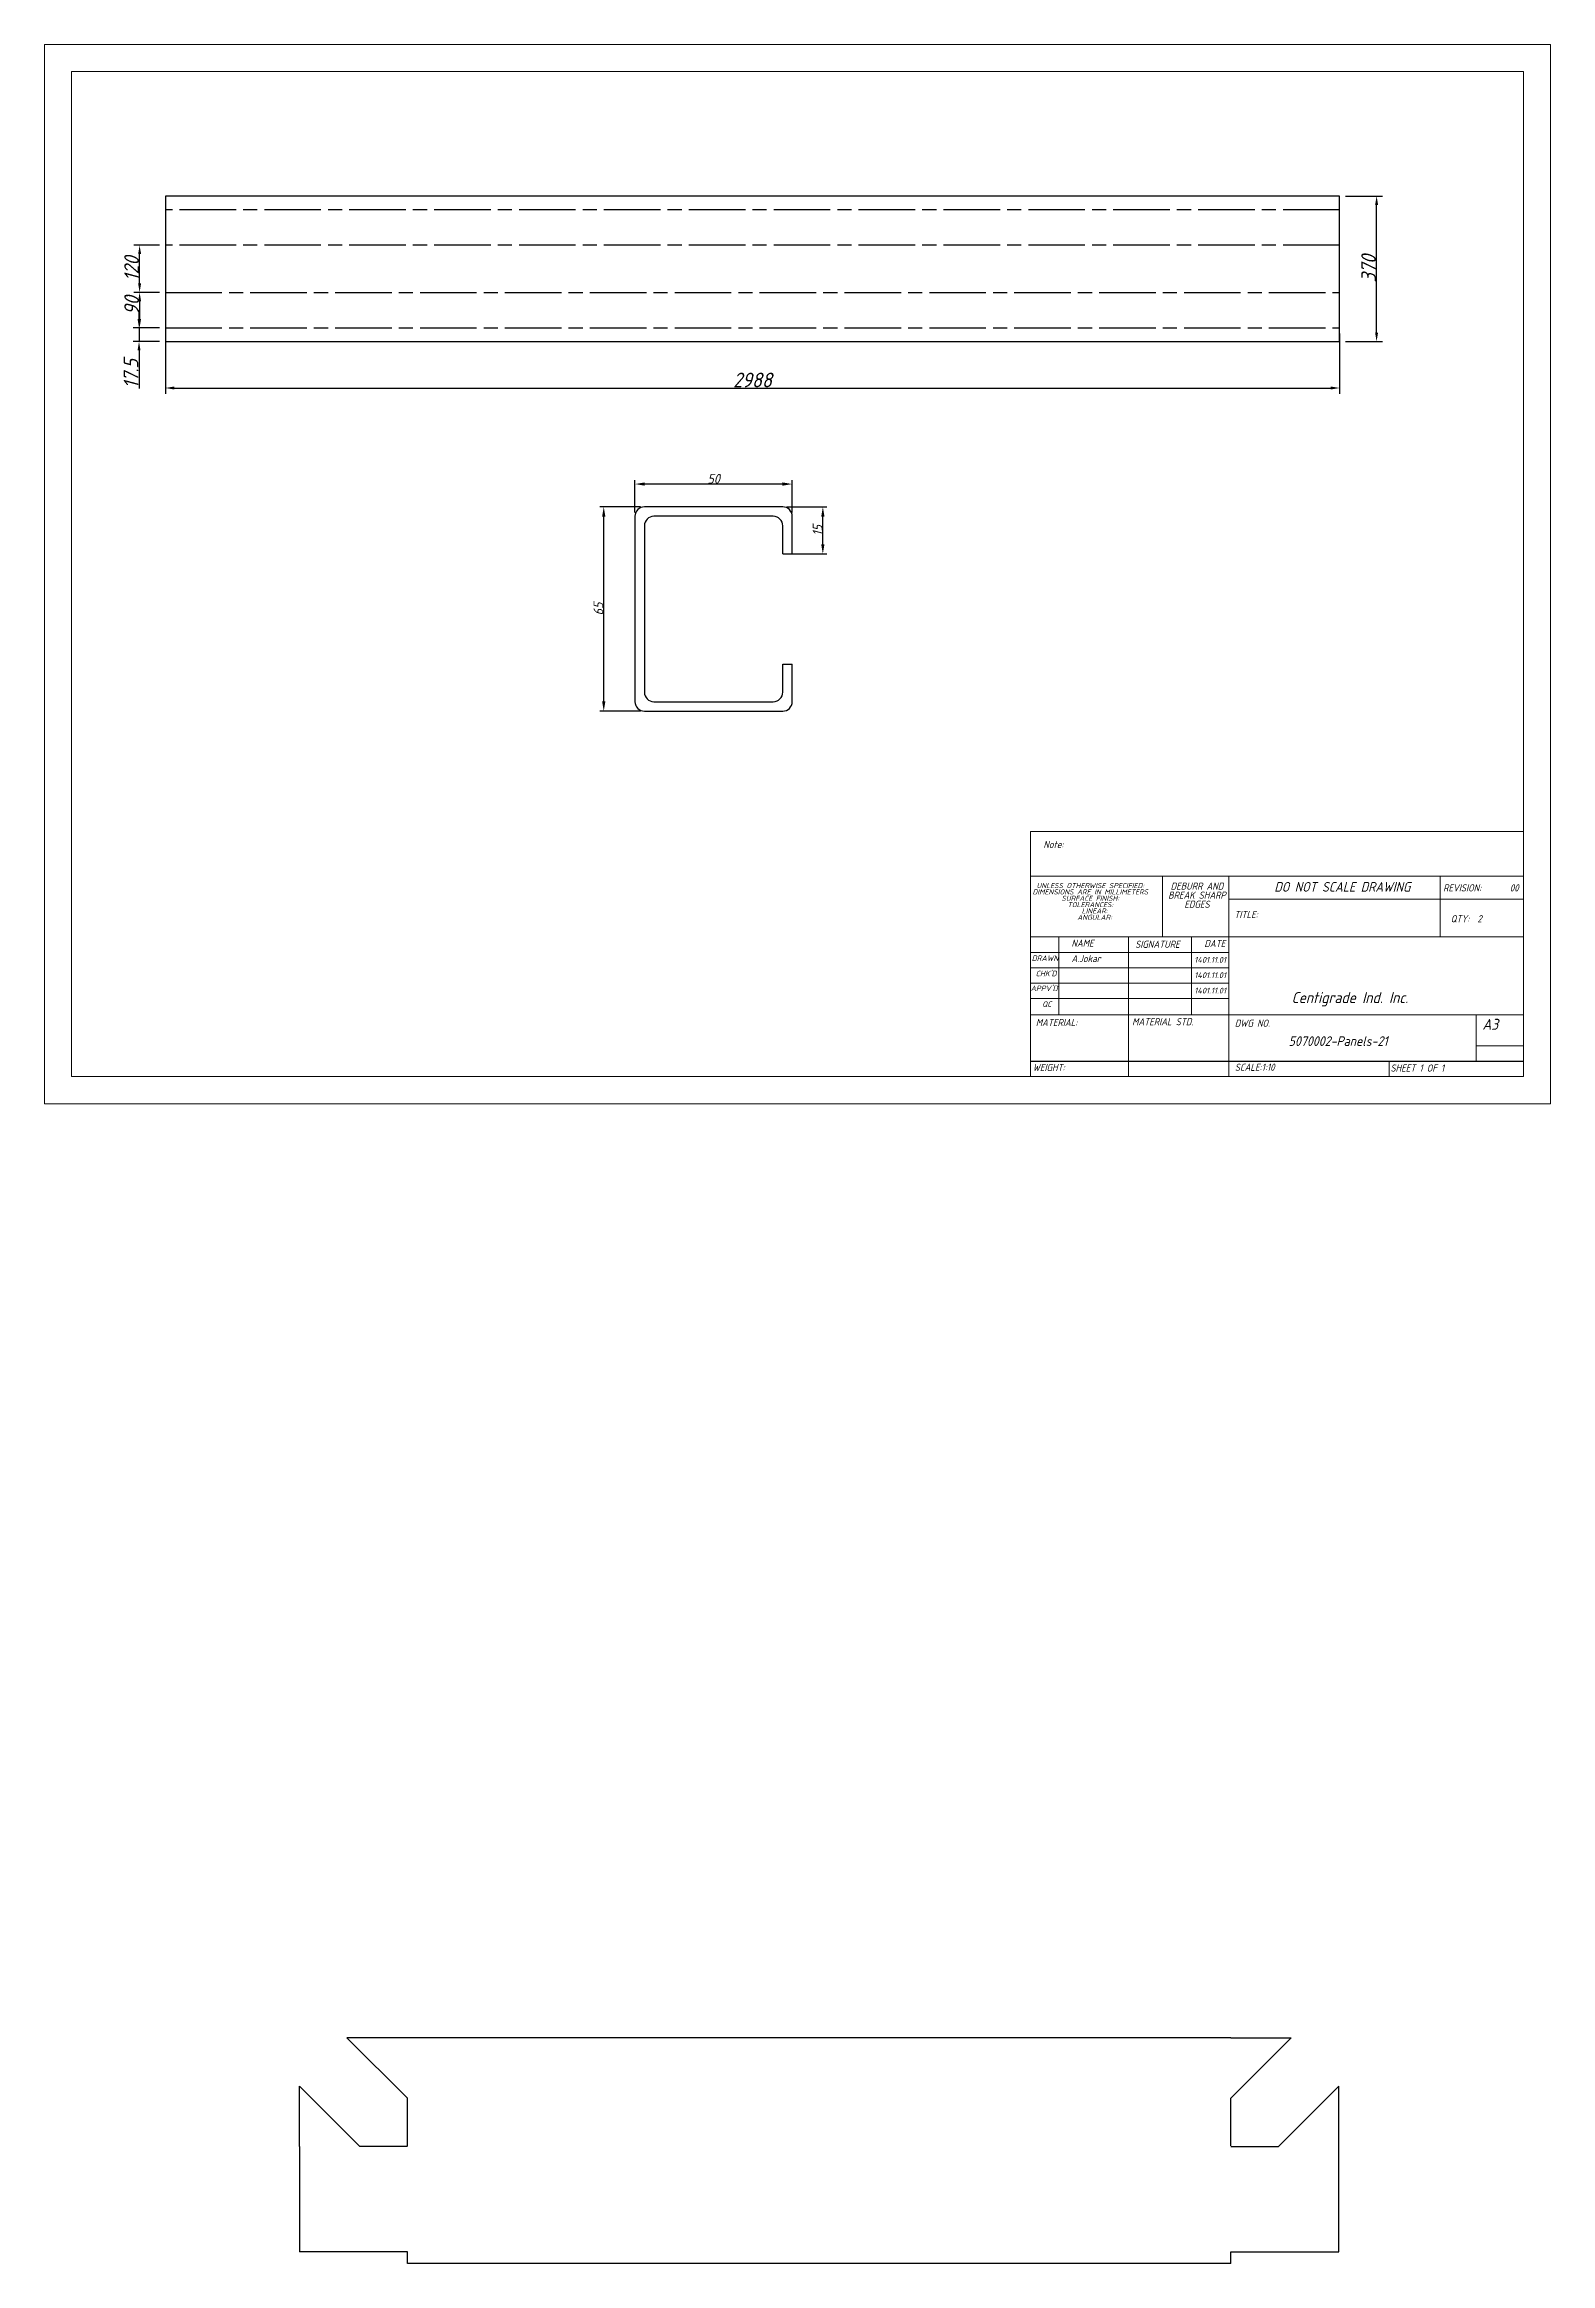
# Model space of a CAD drawing. Header units: inches. Extents: x 18597 to 101525, y -10106 to 51.
# Drawn here: x 97693 to 101525, y -8936 to -3288 of the extents above; entities that cross this region are included whole.
import ezdxf

# ---------------------------------------------------------------- set-up
doc = ezdxf.new("R2010")
doc.units = ezdxf.units.IN
doc.header["$LTSCALE"] = 6
doc.header["$MEASUREMENT"] = 0
doc.linetypes.add('ACAD_ISO08W100', pattern=[36, 24, -3, 6, -3])
doc.linetypes.add('SLD-Solid', pattern=[0])
doc.styles.add('GENISO', font='geniso.shx', dxfattribs={"oblique": 15})
doc.dimstyles.new('SCale 2 SC', dxfattribs={"dimscale": 15, "dimtxt": 2.5, "dimasz": 1.5, "dimexe": 1, "dimexo": 1, "dimgap": 0.1, "dimtad": 1, "dimdec": 0, "dimzin": 0, "dimtxsty": 'GENISO', "dimcen": 2.5, "dimclrd": 1, "dimclre": 1, "dimclrt": 256, "dimadec": 0, "dimazin": 0, "dimtfac": 1, "dimtdec": 0, "dimtmove": 0, "dimatfit": 3, "dimfxl": 1, "dimtzin": 0, "dimlwd": -1, "dimlwe": -1, "dimarcsym": 0})
doc.dimstyles.new('Scale 8', dxfattribs={"dimscale": 10, "dimtxt": 2.5, "dimasz": 2.5, "dimexe": 1, "dimexo": 1, "dimgap": 0.1, "dimtad": 1, "dimdec": 0, "dimlfac": 0.125, "dimzin": 0, "dimtxsty": 'GENISO', "dimcen": 2.5, "dimclrd": 1, "dimclre": 1, "dimclrt": 256, "dimadec": 0, "dimazin": 0, "dimtfac": 1, "dimtdec": 0, "dimtmove": 0, "dimatfit": 3, "dimfxl": 1, "dimtzin": 0, "dimlwd": -1, "dimlwe": -1, "dimarcsym": 0})

# ---------------------------------------------------------------- blocks, each defined once
blk = doc.blocks.new('*D837')
at = {"color": 1, "transparency": 16777216}
for p, q in [((98000.5, -4024), (98000.5, -4177.5)), ((100988.5, -4024), (100988.5, -4177.5)), ((98023, -4162.5), (100966, -4162.5))]:
    blk.add_line(p, q, dxfattribs=at)
for points in [[(98023, -4158.8), (98023, -4166.2), (98000.5, -4162.5)], [(100966, -4158.8), (100966, -4166.2), (100988.5, -4162.5)]]:
    blk.add_solid(points, dxfattribs=at)
at = {"layer": 'Defpoints', "color": 0, "transparency": 16777216}
for p in [(98000.5, -4009), (100988.5, -4009), (100988.5, -4162.5)]:
    blk.add_point(p, dxfattribs=at)
at = {"transparency": 16777216, "insert": (99494.5, -4142.2), "char_height": 37.5, "attachment_point": 5, "style": 'GENISO'}
blk.add_mtext('2988', dxfattribs=at)
blk = doc.blocks.new('*D838')
at = {"color": 1, "transparency": 16777216}
for p, q in [((101003.5, -3674), (101097.5, -3674)), ((101082.5, -4021.5), (101082.5, -3696.5)), ((101003.5, -4044), (101097.5, -4044))]:
    blk.add_line(p, q, dxfattribs=at)
for points in [[(101078.75, -3696.5), (101086.25, -3696.5), (101082.5, -3674)], [(101078.75, -4021.5), (101086.25, -4021.5), (101082.5, -4044)]]:
    blk.add_solid(points, dxfattribs=at)
at = {"layer": 'Defpoints', "color": 0, "transparency": 16777216}
for p in [(100988.5, -3674), (101082.5, -3674), (100988.5, -4044)]:
    blk.add_point(p, dxfattribs=at)
at = {"transparency": 16777216, "insert": (101062.25, -3859), "char_height": 37.5, "attachment_point": 5, "rotation": 90, "style": 'GENISO'}
blk.add_mtext('370', dxfattribs=at)
blk = doc.blocks.new('*D839')
at = {"color": 1, "transparency": 16777216}
for p, q in [((97985.5, -4009), (97918.5, -4009)), ((97933.5, -3986.5), (97933.5, -3964)), ((97933.5, -4009), (97933.5, -4044)), ((97985.5, -4044), (97918.5, -4044)), ((97933.5, -4066.5), (97933.5, -4163.4))]:
    blk.add_line(p, q, dxfattribs=at)
for points in [[(97929.8, -3986.5), (97937.3, -3986.5), (97933.5, -4009)], [(97929.8, -4066.5), (97937.3, -4066.5), (97933.5, -4044)]]:
    blk.add_solid(points, dxfattribs=at)
at = {"layer": 'Defpoints', "color": 0, "transparency": 16777216}
for p in [(97933.5, -4009), (98000.5, -4009), (98000.5, -4044)]:
    blk.add_point(p, dxfattribs=at)
at = {"transparency": 16777216, "insert": (97913.3, -4126.2), "char_height": 37.5, "attachment_point": 5, "rotation": 90, "style": 'GENISO'}
blk.add_mtext('17.5', dxfattribs=at)
blk = doc.blocks.new('*D840')
at = {"color": 1, "transparency": 16777216}
for p, q in [((97985.5, -3919), (97920, -3919)), ((97935, -3941.5), (97935, -3986.5)), ((97985.5, -4009), (97920, -4009))]:
    blk.add_line(p, q, dxfattribs=at)
for points in [[(97931.25, -3941.5), (97938.75, -3941.5), (97935, -3919)], [(97931.25, -3986.5), (97938.75, -3986.5), (97935, -4009)]]:
    blk.add_solid(points, dxfattribs=at)
at = {"layer": 'Defpoints', "color": 0, "transparency": 16777216}
for p in [(98000.5, -3919), (97935, -4009), (98000.5, -4009)]:
    blk.add_point(p, dxfattribs=at)
at = {"transparency": 16777216, "insert": (97914.75, -3952.75), "char_height": 37.5, "attachment_point": 5, "rotation": 90, "style": 'GENISO'}
blk.add_mtext('90', dxfattribs=at)
blk = doc.blocks.new('*D841')
at = {"color": 1, "transparency": 16777216}
for p, q in [((97985.5, -3799), (97920, -3799)), ((97935, -3896.5), (97935, -3821.5)), ((97985.5, -3919), (97920, -3919))]:
    blk.add_line(p, q, dxfattribs=at)
for points in [[(97931.3, -3821.5), (97938.8, -3821.5), (97935, -3799)], [(97931.3, -3896.5), (97938.8, -3896.5), (97935, -3919)]]:
    blk.add_solid(points, dxfattribs=at)
at = {"layer": 'Defpoints', "color": 0, "transparency": 16777216}
for p in [(97935, -3799), (98000.5, -3799), (98000.5, -3919)]:
    blk.add_point(p, dxfattribs=at)
at = {"transparency": 16777216, "insert": (97914.7, -3859), "char_height": 37.5, "attachment_point": 5, "rotation": 90, "style": 'GENISO'}
blk.add_mtext('120', dxfattribs=at)
blk = doc.blocks.new('*D842')
at = {"color": 1, "transparency": 16777216}
for p, q in [((99581.5, -4465), (99683.5, -4465)), ((99673.5, -4560), (99673.5, -4490)), ((99581.5, -4585), (99683.5, -4585))]:
    blk.add_line(p, q, dxfattribs=at)
for points in [[(99669.3, -4490), (99677.7, -4490), (99673.5, -4465)], [(99669.3, -4560), (99677.7, -4560), (99673.5, -4585)]]:
    blk.add_solid(points, dxfattribs=at)
at = {"layer": 'Defpoints', "color": 0, "transparency": 16777216}
for p in [(99571.5, -4465), (99673.5, -4465), (99571.5, -4585)]:
    blk.add_point(p, dxfattribs=at)
at = {"transparency": 16777216, "insert": (99660, -4525), "char_height": 25, "attachment_point": 5, "rotation": 90, "style": 'GENISO'}
blk.add_mtext('15', dxfattribs=at)
blk = doc.blocks.new('*D843')
at = {"color": 1, "transparency": 16777216}
for p, q in [((99195.5, -4479), (99195.5, -4397)), ((99595.5, -4479), (99595.5, -4397)), ((99570.5, -4407), (99220.5, -4407))]:
    blk.add_line(p, q, dxfattribs=at)
for points in [[(99220.5, -4402.8), (99220.5, -4411.2), (99195.5, -4407)], [(99570.5, -4402.8), (99570.5, -4411.2), (99595.5, -4407)]]:
    blk.add_solid(points, dxfattribs=at)
at = {"layer": 'Defpoints', "color": 0, "transparency": 16777216}
for p in [(99195.5, -4407), (99195.5, -4489), (99595.5, -4489)]:
    blk.add_point(p, dxfattribs=at)
at = {"transparency": 16777216, "insert": (99395.5, -4393.5), "char_height": 25, "attachment_point": 5, "style": 'GENISO'}
blk.add_mtext('50', dxfattribs=at)
blk = doc.blocks.new('*D844')
at = {"color": 1, "transparency": 16777216}
for p, q in [((99209.5, -4465), (99106, -4465)), ((99116, -4960), (99116, -4490)), ((99209.5, -4985), (99106, -4985))]:
    blk.add_line(p, q, dxfattribs=at)
for points in [[(99111.8, -4490), (99120.2, -4490), (99116, -4465)], [(99111.8, -4960), (99120.2, -4960), (99116, -4985)]]:
    blk.add_solid(points, dxfattribs=at)
at = {"layer": 'Defpoints', "color": 0, "transparency": 16777216}
for p in [(99116, -4465), (99219.5, -4465), (99219.5, -4985)]:
    blk.add_point(p, dxfattribs=at)
at = {"transparency": 16777216, "insert": (99102.5, -4725), "char_height": 25, "attachment_point": 5, "rotation": 90, "style": 'GENISO'}
blk.add_mtext('65', dxfattribs=at)

msp = doc.modelspace()

# ---------------------------------------------------------------- linework, layer by layer
for p, q in [((98000.5, -3674), (98000.5, -4044)), ((100988.5, -3674), (98000.5, -3674)), ((100988.5, -4044), (100988.5, -3674)), ((98000.5, -4044), (100988.5, -4044)), ((99195.5, -4489), (99195.5, -4961)), ((99571.5, -4465), (99219.5, -4465)), ((99219.5, -4513), (99219.5, -4937)), ((99547.5, -4489), (99243.5, -4489)), ((99571.5, -4585), (99571.5, -4513)), ((99595.5, -4585), (99595.5, -4489)), ((99571.5, -4585), (99595.5, -4585)), ((99571.5, -4937), (99571.5, -4865)), ((99571.5, -4865), (99595.5, -4865)), ((99595.5, -4961), (99595.5, -4865)), ((99243.5, -4961), (99547.5, -4961)), ((99219.5, -4985), (99571.5, -4985)), ((100201.88, -5875.96), (101455.98, -5875.96)), ((98616.5, -8515.5), (98462.5, -8361.5)), ((98616.5, -8361.5), (98462.5, -8361.5)), ((100711.5, -8515.5), (100865.5, -8361.5)), ((100711.5, -8361.5), (100865.5, -8361.5)), ((98495.5, -8638.5), (98341.5, -8484.5)), ((98341.5, -8638.5), (98341.5, -8484.5)), ((98616.5, -8636.5), (98616.5, -8515.5)), ((100711.5, -8636.5), (100711.5, -8515.5)), ((100832.5, -8638.5), (100986.5, -8484.5)), ((100986.5, -8638.5), (100986.5, -8484.5)), ((98616.5, -8638.5), (98495.5, -8638.5)), ((100711.5, -8638.5), (100832.5, -8638.5)), ((98616.5, -8906.5), (98341.5, -8906.5)), ((98616.5, -8936.5), (98616.5, -8906.5)), ((100711.5, -8936.5), (100711.5, -8906.5)), ((100711.5, -8906.5), (100986.5, -8906.5)), ((100711.5, -8936.5), (98616.5, -8936.5))]:
    msp.add_line(p, q)
at = {"linetype": 'ACAD_ISO08W100'}
for p, q in [((100988.5, -3709), (98000.5, -3709)), ((100988.5, -3799), (98000.5, -3799)), ((98000.5, -3919), (100988.5, -3919)), ((98000.5, -4009), (100988.5, -4009))]:
    msp.add_line(p, q, dxfattribs=at)
at = {"color": 7, "linetype": 'SLD-Solid', "lineweight": 0}
for p, q in [((100201.88, -5290.96), (101455.98, -5290.96)), ((100201.88, -5290.96), (100201.88, -5404.98)), ((100201.88, -5404.98), (101455.98, -5404.98)), ((100201.88, -5404.98), (100201.88, -5912.9)), ((100538.03, -5404.98), (100538.03, -5559.66)), ((100706.1, -5404.98), (100706.1, -5915.21)), ((101244.41, -5559.66), (101244.41, -5404.98)), ((101455.98, -5463.85), (100706.1, -5463.85)), ((101455.98, -5559.66), (100201.88, -5559.66)), ((100273.91, -5559.66), (100273.91, -5758.21)), ((100451.14, -5559.66), (100451.14, -5912.9)), ((100611.9, -5559.66), (100611.9, -5758.21)), ((100706.1, -5912.9), (100706.1, -5559.66)), ((100706.1, -5598.91), (100201.88, -5598.91)), ((100706.1, -5638.16), (100201.88, -5638.16)), ((100706.1, -5677.41), (100201.88, -5677.41)), ((100706.1, -5716.66), (100201.88, -5716.66)), ((100297.92, -5758.21), (100201.88, -5758.21)), ((100297.92, -5758.21), (101455.98, -5758.21)), ((101335.92, -5875.96), (101335.92, -5758.21)), ((101455.98, -5836.71), (101335.92, -5836.71)), ((101114.29, -5915.21), (101114.29, -5875.96))]:
    msp.add_line(p, q, dxfattribs=at)
for points in [[(97692.76, -3287.88), (101525.24, -3287.88), (101525.24, -5984.47), (97692.76, -5984.47)], [(97762.02, -3357.14), (101455.98, -3357.14), (101455.98, -5915.21), (97762.02, -5915.21)]]:
    msp.add_lwpolyline(points, close=True, dxfattribs=at)
for points in [[(100711.5, -8361.5), (98616.5, -8361.5)], [(98341.5, -8638.5), (98341.5, -8906.5)], [(100986.5, -8906.5), (100986.5, -8638.5)]]:
    msp.add_lwpolyline(points)
for centre, start, end in [((99219.5, -4489), 90, 180), ((99243.5, -4513), 90, 180), ((99547.5, -4513), 0, 90), ((99571.5, -4489), 0, 90), ((99219.5, -4961), 180, 270), ((99243.5, -4937), 180, 270), ((99547.5, -4937), 270, 0), ((99571.5, -4961), 270, 0)]:
    msp.add_arc(centre, 24, start, end)

# ---------------------------------------------------------------- texts
at = {"attachment_point": 5, "style": 'GENISO'}
for s, insert, char_height in [('Note:', (100260.31, -5324.33), 18.208), ('UNLESS OTHERWISE SPECIFIED:', (100354.15, -5428.94), 12.7453), ('DEBURR AND', (100625.36, -5430.33), 18.208), ('DO NOT SCALE DRAWING', (100995.26, -5432.24), 24.5103), ('DIMENSIONS ARE IN MILLIMETERS', (100354.15, -5445.1), 12.7453), ('SURFACE FINISH:', (100354.15, -5461.27), 12.7453), ('TOLERANCES:', (100354.15, -5477.43), 12.7453), ('BREAK SHARP', (100625.36, -5453.42), 18.2076), ('EDGES', (100625.36, -5476.51), 18.208), ('REVISION:       00', (101347.88, -5434.83), 18.2076), ('ANGULAR:', (100365.06, -5509.75), 12.745), ('LINEAR:', (100365.06, -5493.59), 12.745), ('TITLE:', (100750.31, -5502.59), 18.208), ('QTY:  2', (101310.74, -5513.33), 18.208), ('NAME', (100334.14, -5575.81), 18.208), ('SIGNATURE', (100524.77, -5578.41), 18.208), ('DATE', (100670.79, -5576.39), 18.208), ('DRAWN', (100238.89, -5613.83), 14.006), ("CHK'D", (100241.62, -5652.83), 14.006), ('A.Jokar', (100343.06, -5614.78), 18.208), ('1401.11.01', (100659.02, -5617.87), 14.566), ("APPV'D", (100236.66, -5690.65), 14.006), ('1401.11.01', (100659.02, -5657.11), 14.566), ('1401.11.01', (100659.02, -5696.36), 14.566), ('Centigrade Ind. Inc.', (101014.42, -5718.33), 28.0117), ('QC', (100243.33, -5730.83), 14.006), ('MATERIAL:', (100268.28, -5777.53), 18.208), ('MATERIAL STD.', (100538.19, -5775.46), 18.2076), ('DWG NO.', (100766.35, -5779.28), 18.208), ('5070002-Panels-21', (100984.58, -5824.87), 24.5103), ('A3', (101371.67, -5782.17), 28.012), ('WEIGHT:', (100248.26, -5891.88), 18.208), ('SCALE:1:10', (100772.39, -5891.45), 18.208), ('SHEET 1 OF 1', (101186.15, -5893.39), 18.2076)]:
    msp.add_mtext(s, dxfattribs=dict(at, insert=insert, char_height=char_height))

# ---------------------------------------------------------------- dimensions: what is measured, and where the dimension line sits
at = {"color": 2, "true_color": 0xf1eb1f}
for base, p1, p2, dimstyle, picture, middle in [((101082.5, -3674), (100988.5, -4044), (100988.5, -3674), 'SCale 2 SC', '*D838', (101062.25, -3859)), ((97935, -3799), (98000.5, -3919), (98000.5, -3799), 'SCale 2 SC', '*D841', (97914.75, -3859)), ((99116, -4465), (99219.5, -4985), (99219.5, -4465), 'Scale 8', '*D844', (99102.5, -4725)), ((99673.5, -4465), (99571.5, -4585), (99571.5, -4465), 'Scale 8', '*D842', (99660, -4525))]:
    dim = msp.add_linear_dim(base=base, p1=p1, p2=p2, angle=90, dimstyle=dimstyle, dxfattribs=at)
    dim.commit()
    dim.dimension.update_dxf_attribs({"geometry": picture, "text_midpoint": middle})
dim = msp.add_linear_dim(base=(97935, -4009), p1=(98000.5, -3919), p2=(98000.5, -4009), angle=90, dimstyle='SCale 2 SC', dxfattribs=at)
dim.commit()
dim.dimension.update_dxf_attribs({"geometry": '*D840', "text_midpoint": (97935, -3952.75), "dimtype": 160})
dim = msp.add_linear_dim(base=(97933.5, -4009), p1=(98000.5, -4044), p2=(98000.5, -4009), angle=90, text='17.5', dimstyle='SCale 2 SC', dxfattribs=at)
dim.commit()
dim.dimension.update_dxf_attribs({"geometry": '*D839', "text_midpoint": (97933.5, -4126.19), "dimtype": 160})
for base, p1, p2, dimstyle, picture, middle in [((100988.5, -4162.5), (98000.5, -4009), (100988.5, -4009), 'SCale 2 SC', '*D837', (99494.5, -4142.25)), ((99195.5, -4407), (99595.5, -4489), (99195.5, -4489), 'Scale 8', '*D843', (99395.5, -4393.5))]:
    dim = msp.add_linear_dim(base=base, p1=p1, p2=p2, dimstyle=dimstyle, dxfattribs=at)
    dim.commit()
    dim.dimension.update_dxf_attribs({"geometry": picture, "text_midpoint": middle})

doc.saveas('drawing.dxf')
